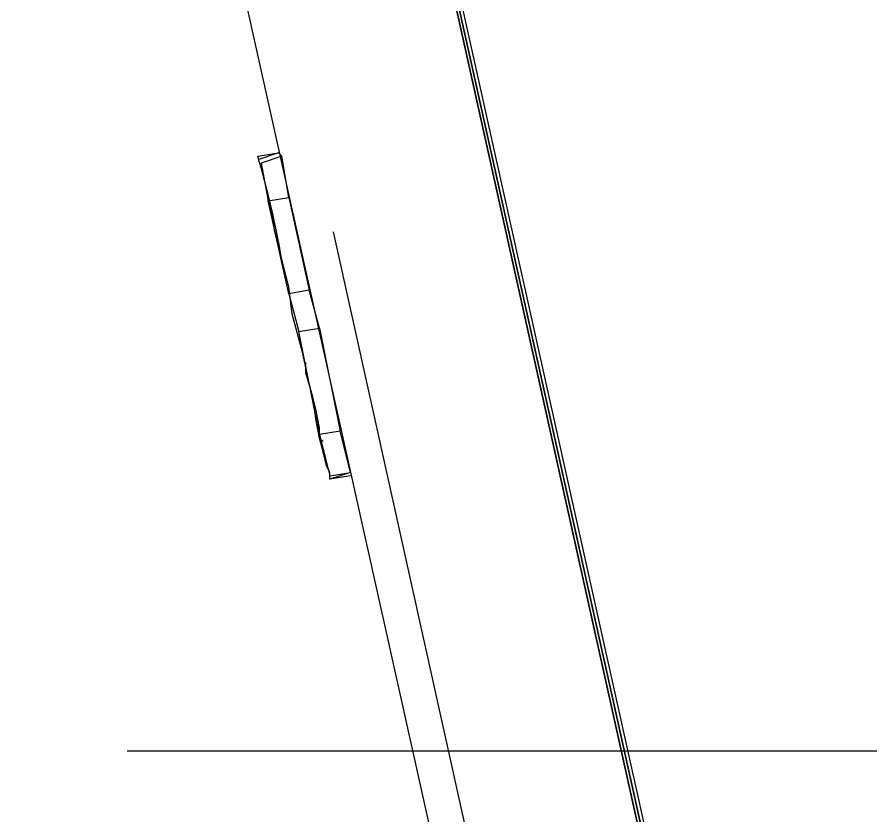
# Model space of a CAD drawing. Header units: inches. Extents: x -1841 to -80, y -100 to 1021.
# Drawn here: x -834.72 to -814.18, y 482.4 to 501.63 of the extents above; entities that cross this region are included whole.
import ezdxf

# ---------------------------------------------------------------- set-up
doc = ezdxf.new("R2010")
doc.units = ezdxf.units.IN
doc.header["$MEASUREMENT"] = 0
doc.layers.add('PDF_Geometry', color=7, linetype='Continuous', true_color=0x777777)

msp = doc.modelspace()

# ---------------------------------------------------------------- linework, layer by layer
at = {"layer": 'PDF_Geometry', "color": 7, "lineweight": 25}
for points in [[(-795.014, 399.011), (-794.021, 399.26), (-798.075, 417.376), (-799.068, 417.211), (-795.014, 399.011), (-800.97, 397.688), (-815.778, 464.116), (-828.932, 523.348), (-728.834, 545.601), (-728.006, 542.044), (-728.089, 541.961), (-728.172, 541.961), (-728.916, 545.436), (-828.766, 523.265), (-815.613, 464.116), (-800.888, 397.853), (-800.97, 397.771), (-815.695, 464.116), (-828.849, 523.265), (-815.695, 464.116), (-800.97, 397.771), (-800.888, 397.853), (-795.014, 399.177), (-795.014, 399.094)], [(-804.61, 392.89), (-810.07, 417.542), (-822.975, 417.542), (-822.975, 419.941), (-810.649, 419.941), (-819.335, 459.07), (-819.666, 459.07), (-832.075, 459.07), (-832.075, 463.951), (-820.742, 463.951), (-834.722, 526.74), (-829.924, 527.815), (-807.009, 532.944), (-806.017, 528.394), (-828.932, 523.348), (-815.778, 464.116), (-800.143, 393.882)], [(-828.849, 498.117), (-828.683, 497.207), (-828.187, 497.289), (-828.353, 498.282)], [(-827.691, 495.056), (-828.187, 494.973), (-828.683, 497.207), (-828.187, 497.289)], [(-828.187, 494.973), (-827.939, 494.063), (-827.443, 494.146), (-827.691, 495.056)], [(-826.946, 491.664), (-827.443, 491.581), (-827.939, 494.063), (-827.443, 494.146)], [(-827.443, 491.581), (-827.194, 490.589), (-826.698, 490.671), (-826.946, 491.664)]]:
    msp.add_lwpolyline(points, close=True, dxfattribs=at)
msp.add_lwpolyline([(-828.353, 495.8, 0.029386), (-828.932, 498.282), (-828.435, 498.365), (-828.932, 498.199)], format="xyb", dxfattribs=at)
for points in [[(-828.435, 498.365), (-828.353, 498.282)], [(-827.36, 491.416), (-827.443, 491.499), (-827.443, 491.747), (-827.525, 492.16), (-827.691, 492.822), (-827.856, 493.567), (-828.104, 494.477), (-828.187, 495.138), (-828.353, 495.8), (-828.518, 496.462), (-828.601, 496.958), (-828.683, 497.207), (-828.683, 497.289)], [(-821.734, 472.224), (-827.112, 496.462)], [(-826.698, 490.589), (-827.194, 490.506), (-827.194, 490.671), (-827.277, 490.837), (-827.36, 491.168), (-827.443, 491.499), (-827.525, 491.912), (-827.608, 492.491), (-827.773, 493.07), (-827.773, 493.319)], [(-826.698, 490.671), (-827.194, 490.506)], [(-826.698, 490.671), (-826.698, 490.671)], [(-832.075, 483.971), (-807.257, 483.971)]]:
    msp.add_lwpolyline(points, dxfattribs=at)

doc.saveas('drawing.dxf')
